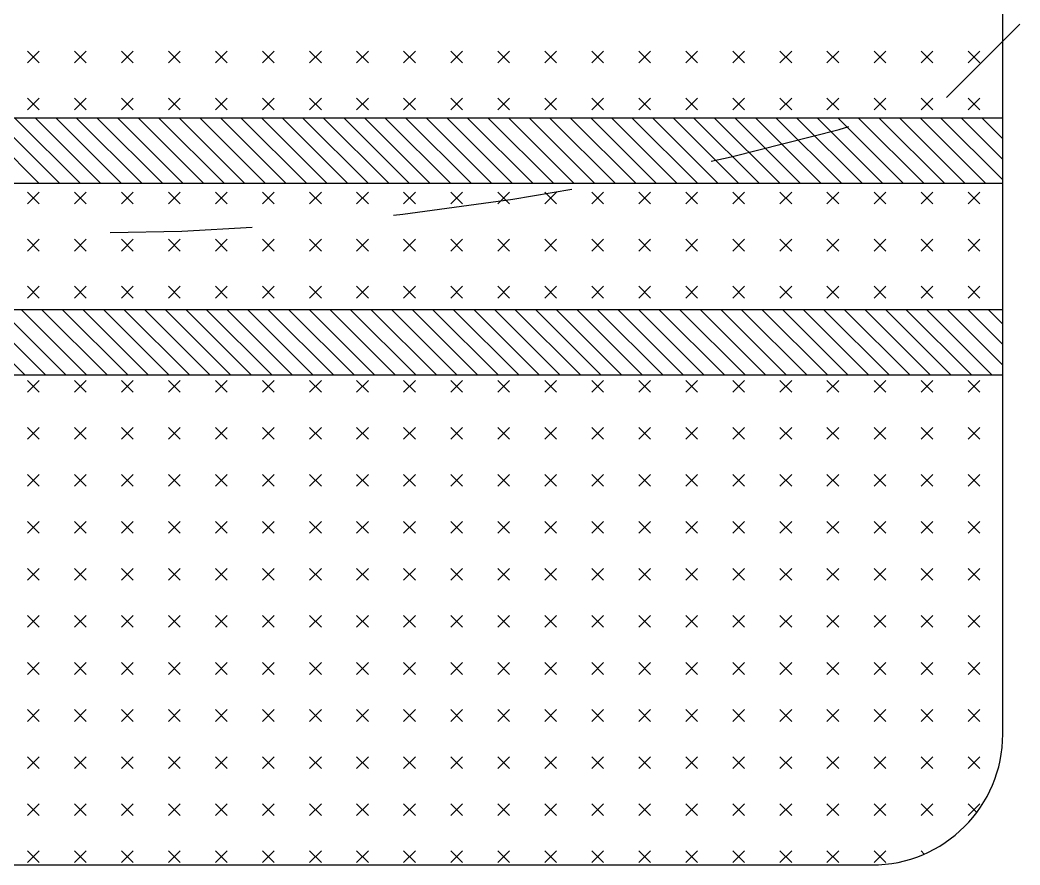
# Model space of a CAD drawing. Extents: x 877.3 to 905.5, y -378.9 to -356.4.
# Drawn here: x 885.276 to 885.98, y -370.629 to -370.034 of the extents above; entities that cross this region are included whole.
import ezdxf

# ---------------------------------------------------------------- set-up
doc = ezdxf.new("R2010")
doc.units = 0
doc.header["$LTSCALE"] = 0.01
doc.linetypes.add('DASHDOT', pattern=[25.4, 12.7, -6.35, 0, -6.35])
doc.layers.get('0').update_dxf_attribs({"linetype": 'CONTINUOUS'})

msp = doc.modelspace()

# ---------------------------------------------------------------- linework, layer by layer
at = {"color": 7}
for p, q in [((885.96764, -370.53664), (885.96771, -368.87681)), ((885.28897, -370.06399), (885.28069, -370.05571)), ((885.28069, -370.06399), (885.28897, -370.05571)), ((885.3221, -370.06399), (885.31382, -370.05571)), ((885.31382, -370.06399), (885.3221, -370.05571)), ((885.35522, -370.06399), (885.34694, -370.05571)), ((885.34694, -370.06399), (885.35522, -370.05571)), ((885.38835, -370.06399), (885.38006, -370.05571)), ((885.38006, -370.06399), (885.38835, -370.05571)), ((885.42147, -370.06399), (885.41319, -370.05571)), ((885.41319, -370.06399), (885.42147, -370.05571)), ((885.45459, -370.06399), (885.44631, -370.05571)), ((885.44631, -370.06399), (885.45459, -370.05571)), ((885.48772, -370.06399), (885.47944, -370.05571)), ((885.47944, -370.06399), (885.48772, -370.05571)), ((885.52084, -370.06399), (885.51256, -370.05571)), ((885.51256, -370.06399), (885.52084, -370.05571)), ((885.55396, -370.06399), (885.54568, -370.05571)), ((885.54568, -370.06399), (885.55396, -370.05571)), ((885.58709, -370.06399), (885.57881, -370.05571)), ((885.57881, -370.06399), (885.58709, -370.05571)), ((885.62021, -370.06399), (885.61193, -370.05571)), ((885.61193, -370.06399), (885.62021, -370.05571)), ((885.65334, -370.06399), (885.64506, -370.05571)), ((885.64506, -370.06399), (885.65334, -370.05571)), ((885.68646, -370.06399), (885.67818, -370.05571)), ((885.67818, -370.06399), (885.68646, -370.05571)), ((885.71958, -370.06399), (885.7113, -370.05571)), ((885.7113, -370.06399), (885.71958, -370.05571)), ((885.75271, -370.06399), (885.74443, -370.05571)), ((885.74443, -370.06399), (885.75271, -370.05571)), ((885.78583, -370.06399), (885.77755, -370.05571)), ((885.77755, -370.06399), (885.78583, -370.05571)), ((885.81896, -370.06399), (885.81067, -370.05571)), ((885.81067, -370.06399), (885.81896, -370.05571)), ((885.85208, -370.06399), (885.8438, -370.05571)), ((885.8438, -370.06399), (885.85208, -370.05571)), ((885.8852, -370.06399), (885.87692, -370.05571)), ((885.87692, -370.06399), (885.8852, -370.05571)), ((885.91833, -370.06399), (885.91005, -370.05571)), ((885.91005, -370.06399), (885.91833, -370.05571)), ((885.95145, -370.06399), (885.94317, -370.05571)), ((885.94317, -370.06399), (885.95145, -370.05571)), ((885.28897, -370.09711), (885.28069, -370.08883)), ((885.28069, -370.09711), (885.28897, -370.08883)), ((885.3221, -370.09711), (885.31382, -370.08883)), ((885.31382, -370.09711), (885.3221, -370.08883)), ((885.35522, -370.09711), (885.34694, -370.08883)), ((885.34694, -370.09711), (885.35522, -370.08883)), ((885.38835, -370.09711), (885.38006, -370.08883)), ((885.38006, -370.09711), (885.38835, -370.08883)), ((885.42147, -370.09711), (885.41319, -370.08883)), ((885.41319, -370.09711), (885.42147, -370.08883)), ((885.45459, -370.09711), (885.44631, -370.08883)), ((885.44631, -370.09711), (885.45459, -370.08883)), ((885.48772, -370.09711), (885.47944, -370.08883)), ((885.47944, -370.09711), (885.48772, -370.08883)), ((885.52084, -370.09711), (885.51256, -370.08883)), ((885.51256, -370.09711), (885.52084, -370.08883)), ((885.55396, -370.09711), (885.54568, -370.08883)), ((885.54568, -370.09711), (885.55396, -370.08883)), ((885.58709, -370.09711), (885.57881, -370.08883)), ((885.57881, -370.09711), (885.58709, -370.08883)), ((885.62021, -370.09711), (885.61193, -370.08883)), ((885.61193, -370.09711), (885.62021, -370.08883)), ((885.65334, -370.09711), (885.64506, -370.08883)), ((885.64506, -370.09711), (885.65334, -370.08883)), ((885.68646, -370.09711), (885.67818, -370.08883)), ((885.67818, -370.09711), (885.68646, -370.08883)), ((885.71958, -370.09711), (885.7113, -370.08883)), ((885.7113, -370.09711), (885.71958, -370.08883)), ((885.75271, -370.09711), (885.74443, -370.08883)), ((885.74443, -370.09711), (885.75271, -370.08883)), ((885.78583, -370.09711), (885.77755, -370.08883)), ((885.77755, -370.09711), (885.78583, -370.08883)), ((885.81896, -370.09711), (885.81067, -370.08883)), ((885.81067, -370.09711), (885.81896, -370.08883)), ((885.85208, -370.09711), (885.8438, -370.08883)), ((885.8438, -370.09711), (885.85208, -370.08883)), ((885.8852, -370.09711), (885.87692, -370.08883)), ((885.87692, -370.09711), (885.8852, -370.08883)), ((885.91833, -370.09711), (885.91005, -370.08883)), ((885.91005, -370.09711), (885.91833, -370.08883)), ((885.95145, -370.09711), (885.94317, -370.08883)), ((885.94317, -370.09711), (885.95145, -370.08883)), ((885.96766, -370.10285), (884.58446, -370.10279)), ((885.28903, -370.14892), (885.24292, -370.10282)), ((885.30352, -370.14893), (885.25741, -370.10282)), ((885.31801, -370.14893), (885.27191, -370.10282)), ((885.33251, -370.14893), (885.2864, -370.10282)), ((885.347, -370.14893), (885.30089, -370.10282)), ((885.36149, -370.14893), (885.31538, -370.10282)), ((885.37598, -370.14893), (885.32987, -370.10282)), ((885.39048, -370.14893), (885.34437, -370.10282)), ((885.40497, -370.14893), (885.35886, -370.10282)), ((885.41946, -370.14893), (885.37335, -370.10282)), ((885.43395, -370.14893), (885.38784, -370.10282)), ((885.44844, -370.14893), (885.40234, -370.10282)), ((885.46294, -370.14893), (885.41683, -370.10282)), ((885.47743, -370.14893), (885.43132, -370.10282)), ((885.49192, -370.14893), (885.44581, -370.10282)), ((885.50641, -370.14893), (885.4603, -370.10282)), ((885.52091, -370.14893), (885.4748, -370.10283)), ((885.5354, -370.14893), (885.48929, -370.10283)), ((885.54989, -370.14894), (885.50378, -370.10283)), ((885.56438, -370.14894), (885.51827, -370.10283)), ((885.57887, -370.14894), (885.53277, -370.10283)), ((885.59337, -370.14894), (885.54726, -370.10283)), ((885.60786, -370.14894), (885.56175, -370.10283)), ((885.62235, -370.14894), (885.57624, -370.10283)), ((885.63684, -370.14894), (885.59074, -370.10283)), ((885.65134, -370.14894), (885.60523, -370.10283)), ((885.66583, -370.14894), (885.61972, -370.10283)), ((885.68032, -370.14894), (885.63421, -370.10283)), ((885.69481, -370.14894), (885.6487, -370.10283)), ((885.70931, -370.14894), (885.6632, -370.10283)), ((885.7238, -370.14894), (885.67769, -370.10283)), ((885.73829, -370.14894), (885.69218, -370.10283)), ((885.75278, -370.14894), (885.70667, -370.10283)), ((885.76727, -370.14894), (885.72117, -370.10284)), ((885.78177, -370.14894), (885.73566, -370.10284)), ((885.79626, -370.14895), (885.75015, -370.10284)), ((885.81075, -370.14895), (885.76464, -370.10284)), ((885.82524, -370.14895), (885.77914, -370.10284)), ((885.83974, -370.14895), (885.79363, -370.10284)), ((885.85423, -370.14895), (885.80812, -370.10284)), ((885.86872, -370.14895), (885.82261, -370.10284)), ((885.88321, -370.14895), (885.8371, -370.10284)), ((885.89771, -370.14895), (885.8516, -370.10284)), ((885.9122, -370.14895), (885.86609, -370.10284)), ((885.92669, -370.14895), (885.88058, -370.10284)), ((885.94118, -370.14895), (885.89507, -370.10284)), ((885.95567, -370.14895), (885.90957, -370.10284)), ((885.96766, -370.14644), (885.92406, -370.10284)), ((885.96766, -370.13195), (885.93855, -370.10284)), ((885.96766, -370.11746), (885.95304, -370.10285)), ((885.96766, -370.10297), (885.96754, -370.10285)), ((885.96766, -370.14895), (884.58446, -370.1489)), ((885.28897, -370.16336), (885.28069, -370.15508)), ((885.28069, -370.16336), (885.28897, -370.15508)), ((885.3221, -370.16336), (885.31382, -370.15508)), ((885.31382, -370.16336), (885.3221, -370.15508)), ((885.35522, -370.16336), (885.34694, -370.15508)), ((885.34694, -370.16336), (885.35522, -370.15508)), ((885.38835, -370.16336), (885.38006, -370.15508)), ((885.38006, -370.16336), (885.38835, -370.15508)), ((885.42147, -370.16336), (885.41319, -370.15508)), ((885.41319, -370.16336), (885.42147, -370.15508)), ((885.45459, -370.16336), (885.44631, -370.15508)), ((885.44631, -370.16336), (885.45459, -370.15508)), ((885.48772, -370.16336), (885.47944, -370.15508)), ((885.47944, -370.16336), (885.48772, -370.15508)), ((885.52084, -370.16336), (885.51256, -370.15508)), ((885.51256, -370.16336), (885.52084, -370.15508)), ((885.55396, -370.16336), (885.54568, -370.15508)), ((885.54568, -370.16336), (885.55396, -370.15508)), ((885.58709, -370.16336), (885.57881, -370.15508)), ((885.57881, -370.16336), (885.58709, -370.15508)), ((885.62021, -370.16336), (885.61193, -370.15508)), ((885.61193, -370.16336), (885.62021, -370.15508)), ((885.65334, -370.16336), (885.64506, -370.15508)), ((885.64506, -370.16336), (885.65334, -370.15508)), ((885.68646, -370.16336), (885.67818, -370.15508)), ((885.67818, -370.16336), (885.68646, -370.15508)), ((885.71958, -370.16336), (885.7113, -370.15508)), ((885.7113, -370.16336), (885.71958, -370.15508)), ((885.75271, -370.16336), (885.74443, -370.15508)), ((885.74443, -370.16336), (885.75271, -370.15508)), ((885.78583, -370.16336), (885.77755, -370.15508)), ((885.77755, -370.16336), (885.78583, -370.15508)), ((885.81896, -370.16336), (885.81067, -370.15508)), ((885.81067, -370.16336), (885.81896, -370.15508)), ((885.85208, -370.16336), (885.8438, -370.15508)), ((885.8438, -370.16336), (885.85208, -370.15508)), ((885.8852, -370.16336), (885.87692, -370.15508)), ((885.87692, -370.16336), (885.8852, -370.15508)), ((885.91833, -370.16336), (885.91005, -370.15508)), ((885.91005, -370.16336), (885.91833, -370.15508)), ((885.95145, -370.16336), (885.94317, -370.15508)), ((885.94317, -370.16336), (885.95145, -370.15508)), ((885.28897, -370.19648), (885.28069, -370.1882)), ((885.28069, -370.19648), (885.28897, -370.1882)), ((885.3221, -370.19648), (885.31382, -370.1882)), ((885.31382, -370.19648), (885.3221, -370.1882)), ((885.35522, -370.19648), (885.34694, -370.1882)), ((885.34694, -370.19648), (885.35522, -370.1882)), ((885.38835, -370.19648), (885.38006, -370.1882)), ((885.38006, -370.19648), (885.38835, -370.1882)), ((885.42147, -370.19648), (885.41319, -370.1882)), ((885.41319, -370.19648), (885.42147, -370.1882)), ((885.45459, -370.19648), (885.44631, -370.1882)), ((885.44631, -370.19648), (885.45459, -370.1882)), ((885.48772, -370.19648), (885.47944, -370.1882)), ((885.47944, -370.19648), (885.48772, -370.1882)), ((885.52084, -370.19648), (885.51256, -370.1882)), ((885.51256, -370.19648), (885.52084, -370.1882)), ((885.55396, -370.19648), (885.54568, -370.1882)), ((885.54568, -370.19648), (885.55396, -370.1882)), ((885.58709, -370.19648), (885.57881, -370.1882)), ((885.57881, -370.19648), (885.58709, -370.1882)), ((885.62021, -370.19648), (885.61193, -370.1882)), ((885.61193, -370.19648), (885.62021, -370.1882)), ((885.65334, -370.19648), (885.64506, -370.1882)), ((885.64506, -370.19648), (885.65334, -370.1882)), ((885.68646, -370.19648), (885.67818, -370.1882)), ((885.67818, -370.19648), (885.68646, -370.1882)), ((885.71958, -370.19648), (885.7113, -370.1882)), ((885.7113, -370.19648), (885.71958, -370.1882)), ((885.75271, -370.19648), (885.74443, -370.1882)), ((885.74443, -370.19648), (885.75271, -370.1882)), ((885.78583, -370.19648), (885.77755, -370.1882)), ((885.77755, -370.19648), (885.78583, -370.1882)), ((885.81896, -370.19648), (885.81067, -370.1882)), ((885.81067, -370.19648), (885.81896, -370.1882)), ((885.85208, -370.19648), (885.8438, -370.1882)), ((885.8438, -370.19648), (885.85208, -370.1882)), ((885.8852, -370.19648), (885.87692, -370.1882)), ((885.87692, -370.19648), (885.8852, -370.1882)), ((885.91833, -370.19648), (885.91005, -370.1882)), ((885.91005, -370.19648), (885.91833, -370.1882)), ((885.95145, -370.19648), (885.94317, -370.1882)), ((885.94317, -370.19648), (885.95145, -370.1882)), ((885.28897, -370.22961), (885.28069, -370.22133)), ((885.28069, -370.22961), (885.28897, -370.22133)), ((885.3221, -370.22961), (885.31382, -370.22133)), ((885.31382, -370.22961), (885.3221, -370.22133)), ((885.35522, -370.22961), (885.34694, -370.22133)), ((885.34694, -370.22961), (885.35522, -370.22133)), ((885.38835, -370.22961), (885.38006, -370.22133)), ((885.38006, -370.22961), (885.38835, -370.22133)), ((885.42147, -370.22961), (885.41319, -370.22133)), ((885.41319, -370.22961), (885.42147, -370.22133)), ((885.45459, -370.22961), (885.44631, -370.22133)), ((885.44631, -370.22961), (885.45459, -370.22133)), ((885.48772, -370.22961), (885.47944, -370.22133)), ((885.47944, -370.22961), (885.48772, -370.22133)), ((885.52084, -370.22961), (885.51256, -370.22133)), ((885.51256, -370.22961), (885.52084, -370.22133)), ((885.55396, -370.22961), (885.54568, -370.22133)), ((885.54568, -370.22961), (885.55396, -370.22133)), ((885.58709, -370.22961), (885.57881, -370.22133)), ((885.57881, -370.22961), (885.58709, -370.22133)), ((885.62021, -370.22961), (885.61193, -370.22133)), ((885.61193, -370.22961), (885.62021, -370.22133)), ((885.65334, -370.22961), (885.64506, -370.22133)), ((885.64506, -370.22961), (885.65334, -370.22133)), ((885.68646, -370.22961), (885.67818, -370.22133)), ((885.67818, -370.22961), (885.68646, -370.22133)), ((885.71958, -370.22961), (885.7113, -370.22133)), ((885.7113, -370.22961), (885.71958, -370.22133)), ((885.75271, -370.22961), (885.74443, -370.22133)), ((885.74443, -370.22961), (885.75271, -370.22133)), ((885.78583, -370.22961), (885.77755, -370.22133)), ((885.77755, -370.22961), (885.78583, -370.22133)), ((885.81896, -370.22961), (885.81067, -370.22133)), ((885.81067, -370.22961), (885.81896, -370.22133)), ((885.85208, -370.22961), (885.8438, -370.22133)), ((885.8438, -370.22961), (885.85208, -370.22133)), ((885.8852, -370.22961), (885.87692, -370.22133)), ((885.87692, -370.22961), (885.8852, -370.22133)), ((885.91833, -370.22961), (885.91005, -370.22133)), ((885.91005, -370.22961), (885.91833, -370.22133)), ((885.95145, -370.22961), (885.94317, -370.22133)), ((885.94317, -370.22961), (885.95145, -370.22133)), ((885.96766, -370.23784), (884.58446, -370.23778)), ((885.2791, -370.28392), (885.233, -370.23781)), ((885.2936, -370.28392), (885.24749, -370.23781)), ((885.30809, -370.28392), (885.26198, -370.23781)), ((885.32258, -370.28392), (885.27647, -370.23781)), ((885.33707, -370.28392), (885.29096, -370.23781)), ((885.35157, -370.28392), (885.30546, -370.23781)), ((885.36606, -370.28392), (885.31995, -370.23781)), ((885.38055, -370.28392), (885.33444, -370.23781)), ((885.39504, -370.28392), (885.34893, -370.23781)), ((885.40953, -370.28392), (885.36343, -370.23781)), ((885.42403, -370.28392), (885.37792, -370.23781)), ((885.43852, -370.28392), (885.39241, -370.23781)), ((885.45301, -370.28392), (885.4069, -370.23782)), ((885.4675, -370.28392), (885.4214, -370.23782)), ((885.482, -370.28393), (885.43589, -370.23782)), ((885.49649, -370.28393), (885.45038, -370.23782)), ((885.51098, -370.28393), (885.46487, -370.23782)), ((885.52547, -370.28393), (885.47936, -370.23782)), ((885.53997, -370.28393), (885.49386, -370.23782)), ((885.55446, -370.28393), (885.50835, -370.23782)), ((885.56895, -370.28393), (885.52284, -370.23782)), ((885.58344, -370.28393), (885.53733, -370.23782)), ((885.59793, -370.28393), (885.55183, -370.23782)), ((885.61243, -370.28393), (885.56632, -370.23782)), ((885.62692, -370.28393), (885.58081, -370.23782)), ((885.64141, -370.28393), (885.5953, -370.23782)), ((885.6559, -370.28393), (885.6098, -370.23782)), ((885.6704, -370.28393), (885.62429, -370.23782)), ((885.68489, -370.28393), (885.63878, -370.23782)), ((885.69938, -370.28393), (885.65327, -370.23783)), ((885.71387, -370.28393), (885.66776, -370.23783)), ((885.72837, -370.28394), (885.68226, -370.23783)), ((885.74286, -370.28394), (885.69675, -370.23783)), ((885.75735, -370.28394), (885.71124, -370.23783)), ((885.77184, -370.28394), (885.72573, -370.23783)), ((885.78633, -370.28394), (885.74023, -370.23783)), ((885.80083, -370.28394), (885.75472, -370.23783)), ((885.81532, -370.28394), (885.76921, -370.23783)), ((885.82981, -370.28394), (885.7837, -370.23783)), ((885.8443, -370.28394), (885.7982, -370.23783)), ((885.8588, -370.28394), (885.81269, -370.23783)), ((885.87329, -370.28394), (885.82718, -370.23783)), ((885.88778, -370.28394), (885.84167, -370.23783)), ((885.90227, -370.28394), (885.85616, -370.23783)), ((885.91677, -370.28394), (885.87066, -370.23783)), ((885.93126, -370.28394), (885.88515, -370.23783)), ((885.94575, -370.28394), (885.89964, -370.23784)), ((885.96024, -370.28394), (885.91413, -370.23784)), ((885.96765, -370.27686), (885.92863, -370.23784)), ((885.96765, -370.26237), (885.94312, -370.23784)), ((885.96765, -370.24788), (885.95761, -370.23784)), ((885.96765, -370.28394), (884.58446, -370.28389)), ((885.28897, -370.29586), (885.28069, -370.28758)), ((885.28069, -370.29586), (885.28897, -370.28758)), ((885.3221, -370.29586), (885.31382, -370.28758)), ((885.31382, -370.29586), (885.3221, -370.28758)), ((885.35522, -370.29586), (885.34694, -370.28758)), ((885.34694, -370.29586), (885.35522, -370.28758)), ((885.38835, -370.29586), (885.38006, -370.28758)), ((885.38006, -370.29586), (885.38835, -370.28758)), ((885.42147, -370.29586), (885.41319, -370.28758)), ((885.41319, -370.29586), (885.42147, -370.28758)), ((885.45459, -370.29586), (885.44631, -370.28758)), ((885.44631, -370.29586), (885.45459, -370.28758)), ((885.48772, -370.29586), (885.47944, -370.28758)), ((885.47944, -370.29586), (885.48772, -370.28758)), ((885.52084, -370.29586), (885.51256, -370.28758)), ((885.51256, -370.29586), (885.52084, -370.28758)), ((885.55396, -370.29586), (885.54568, -370.28758)), ((885.54568, -370.29586), (885.55396, -370.28758)), ((885.58709, -370.29586), (885.57881, -370.28758)), ((885.57881, -370.29586), (885.58709, -370.28758)), ((885.62021, -370.29586), (885.61193, -370.28758)), ((885.61193, -370.29586), (885.62021, -370.28758)), ((885.65334, -370.29586), (885.64506, -370.28758)), ((885.64506, -370.29586), (885.65334, -370.28758)), ((885.68646, -370.29586), (885.67818, -370.28758)), ((885.67818, -370.29586), (885.68646, -370.28758)), ((885.71958, -370.29586), (885.7113, -370.28758)), ((885.7113, -370.29586), (885.71958, -370.28758)), ((885.75271, -370.29586), (885.74443, -370.28758)), ((885.74443, -370.29586), (885.75271, -370.28758)), ((885.78583, -370.29586), (885.77755, -370.28758)), ((885.77755, -370.29586), (885.78583, -370.28758)), ((885.81896, -370.29586), (885.81067, -370.28758)), ((885.81067, -370.29586), (885.81896, -370.28758)), ((885.85208, -370.29586), (885.8438, -370.28758)), ((885.8438, -370.29586), (885.85208, -370.28758)), ((885.8852, -370.29586), (885.87692, -370.28758)), ((885.87692, -370.29586), (885.8852, -370.28758)), ((885.91833, -370.29586), (885.91005, -370.28758)), ((885.91005, -370.29586), (885.91833, -370.28758)), ((885.95145, -370.29586), (885.94317, -370.28758)), ((885.94317, -370.29586), (885.95145, -370.28758)), ((885.28897, -370.32898), (885.28069, -370.3207)), ((885.28069, -370.32898), (885.28897, -370.3207)), ((885.3221, -370.32898), (885.31382, -370.3207)), ((885.31382, -370.32898), (885.3221, -370.3207)), ((885.35522, -370.32898), (885.34694, -370.3207)), ((885.34694, -370.32898), (885.35522, -370.3207)), ((885.38835, -370.32898), (885.38006, -370.3207)), ((885.38006, -370.32898), (885.38835, -370.3207)), ((885.42147, -370.32898), (885.41319, -370.3207)), ((885.41319, -370.32898), (885.42147, -370.3207)), ((885.45459, -370.32898), (885.44631, -370.3207)), ((885.44631, -370.32898), (885.45459, -370.3207)), ((885.48772, -370.32898), (885.47944, -370.3207)), ((885.47944, -370.32898), (885.48772, -370.3207)), ((885.52084, -370.32898), (885.51256, -370.3207)), ((885.51256, -370.32898), (885.52084, -370.3207)), ((885.55396, -370.32898), (885.54568, -370.3207)), ((885.54568, -370.32898), (885.55396, -370.3207)), ((885.58709, -370.32898), (885.57881, -370.3207)), ((885.57881, -370.32898), (885.58709, -370.3207)), ((885.62021, -370.32898), (885.61193, -370.3207)), ((885.61193, -370.32898), (885.62021, -370.3207)), ((885.65334, -370.32898), (885.64506, -370.3207)), ((885.64506, -370.32898), (885.65334, -370.3207)), ((885.68646, -370.32898), (885.67818, -370.3207)), ((885.67818, -370.32898), (885.68646, -370.3207)), ((885.71958, -370.32898), (885.7113, -370.3207)), ((885.7113, -370.32898), (885.71958, -370.3207)), ((885.75271, -370.32898), (885.74443, -370.3207)), ((885.74443, -370.32898), (885.75271, -370.3207)), ((885.78583, -370.32898), (885.77755, -370.3207)), ((885.77755, -370.32898), (885.78583, -370.3207)), ((885.81896, -370.32898), (885.81067, -370.3207)), ((885.81067, -370.32898), (885.81896, -370.3207)), ((885.85208, -370.32898), (885.8438, -370.3207)), ((885.8438, -370.32898), (885.85208, -370.3207)), ((885.8852, -370.32898), (885.87692, -370.3207)), ((885.87692, -370.32898), (885.8852, -370.3207)), ((885.91833, -370.32898), (885.91005, -370.3207)), ((885.91005, -370.32898), (885.91833, -370.3207)), ((885.95145, -370.32898), (885.94317, -370.3207)), ((885.94317, -370.32898), (885.95145, -370.3207)), ((885.28897, -370.3621), (885.28069, -370.35382)), ((885.28069, -370.3621), (885.28897, -370.35382)), ((885.3221, -370.3621), (885.31382, -370.35382)), ((885.31382, -370.3621), (885.3221, -370.35382)), ((885.35522, -370.3621), (885.34694, -370.35382)), ((885.34694, -370.3621), (885.35522, -370.35382)), ((885.38835, -370.3621), (885.38006, -370.35382)), ((885.38006, -370.3621), (885.38835, -370.35382)), ((885.42147, -370.3621), (885.41319, -370.35382)), ((885.41319, -370.3621), (885.42147, -370.35382)), ((885.45459, -370.3621), (885.44631, -370.35382)), ((885.44631, -370.3621), (885.45459, -370.35382)), ((885.48772, -370.3621), (885.47944, -370.35382)), ((885.47944, -370.3621), (885.48772, -370.35382)), ((885.52084, -370.3621), (885.51256, -370.35382)), ((885.51256, -370.3621), (885.52084, -370.35382)), ((885.55396, -370.3621), (885.54568, -370.35382)), ((885.54568, -370.3621), (885.55396, -370.35382)), ((885.58709, -370.3621), (885.57881, -370.35382)), ((885.57881, -370.3621), (885.58709, -370.35382)), ((885.62021, -370.3621), (885.61193, -370.35382)), ((885.61193, -370.3621), (885.62021, -370.35382)), ((885.65334, -370.3621), (885.64506, -370.35382)), ((885.64506, -370.3621), (885.65334, -370.35382)), ((885.68646, -370.3621), (885.67818, -370.35382)), ((885.67818, -370.3621), (885.68646, -370.35382)), ((885.71958, -370.3621), (885.7113, -370.35382)), ((885.7113, -370.3621), (885.71958, -370.35382)), ((885.75271, -370.3621), (885.74443, -370.35382)), ((885.74443, -370.3621), (885.75271, -370.35382)), ((885.78583, -370.3621), (885.77755, -370.35382)), ((885.77755, -370.3621), (885.78583, -370.35382)), ((885.81896, -370.3621), (885.81067, -370.35382)), ((885.81067, -370.3621), (885.81896, -370.35382)), ((885.85208, -370.3621), (885.8438, -370.35382)), ((885.8438, -370.3621), (885.85208, -370.35382)), ((885.8852, -370.3621), (885.87692, -370.35382)), ((885.87692, -370.3621), (885.8852, -370.35382)), ((885.91833, -370.3621), (885.91005, -370.35382)), ((885.91005, -370.3621), (885.91833, -370.35382)), ((885.95145, -370.3621), (885.94317, -370.35382)), ((885.94317, -370.3621), (885.95145, -370.35382)), ((885.28897, -370.39523), (885.28069, -370.38695)), ((885.28069, -370.39523), (885.28897, -370.38695)), ((885.3221, -370.39523), (885.31382, -370.38695)), ((885.31382, -370.39523), (885.3221, -370.38695)), ((885.35522, -370.39523), (885.34694, -370.38695)), ((885.34694, -370.39523), (885.35522, -370.38695)), ((885.38835, -370.39523), (885.38006, -370.38695)), ((885.38006, -370.39523), (885.38835, -370.38695)), ((885.42147, -370.39523), (885.41319, -370.38695)), ((885.41319, -370.39523), (885.42147, -370.38695)), ((885.45459, -370.39523), (885.44631, -370.38695)), ((885.44631, -370.39523), (885.45459, -370.38695)), ((885.48772, -370.39523), (885.47944, -370.38695)), ((885.47944, -370.39523), (885.48772, -370.38695)), ((885.52084, -370.39523), (885.51256, -370.38695)), ((885.51256, -370.39523), (885.52084, -370.38695)), ((885.55396, -370.39523), (885.54568, -370.38695)), ((885.54568, -370.39523), (885.55396, -370.38695)), ((885.58709, -370.39523), (885.57881, -370.38695)), ((885.57881, -370.39523), (885.58709, -370.38695)), ((885.62021, -370.39523), (885.61193, -370.38695)), ((885.61193, -370.39523), (885.62021, -370.38695)), ((885.65334, -370.39523), (885.64506, -370.38695)), ((885.64506, -370.39523), (885.65334, -370.38695)), ((885.68646, -370.39523), (885.67818, -370.38695)), ((885.67818, -370.39523), (885.68646, -370.38695)), ((885.71958, -370.39523), (885.7113, -370.38695)), ((885.7113, -370.39523), (885.71958, -370.38695)), ((885.75271, -370.39523), (885.74443, -370.38695)), ((885.74443, -370.39523), (885.75271, -370.38695)), ((885.78583, -370.39523), (885.77755, -370.38695)), ((885.77755, -370.39523), (885.78583, -370.38695)), ((885.81896, -370.39523), (885.81067, -370.38695)), ((885.81067, -370.39523), (885.81896, -370.38695)), ((885.85208, -370.39523), (885.8438, -370.38695)), ((885.8438, -370.39523), (885.85208, -370.38695)), ((885.8852, -370.39523), (885.87692, -370.38695)), ((885.87692, -370.39523), (885.8852, -370.38695)), ((885.91833, -370.39523), (885.91005, -370.38695)), ((885.91005, -370.39523), (885.91833, -370.38695)), ((885.95145, -370.39523), (885.94317, -370.38695)), ((885.94317, -370.39523), (885.95145, -370.38695)), ((885.28897, -370.42835), (885.28069, -370.42007)), ((885.28069, -370.42835), (885.28897, -370.42007)), ((885.3221, -370.42835), (885.31382, -370.42007)), ((885.31382, -370.42835), (885.3221, -370.42007)), ((885.35522, -370.42835), (885.34694, -370.42007)), ((885.34694, -370.42835), (885.35522, -370.42007)), ((885.38835, -370.42835), (885.38006, -370.42007)), ((885.38006, -370.42835), (885.38835, -370.42007)), ((885.42147, -370.42835), (885.41319, -370.42007)), ((885.41319, -370.42835), (885.42147, -370.42007)), ((885.45459, -370.42835), (885.44631, -370.42007)), ((885.44631, -370.42835), (885.45459, -370.42007)), ((885.48772, -370.42835), (885.47944, -370.42007)), ((885.47944, -370.42835), (885.48772, -370.42007)), ((885.52084, -370.42835), (885.51256, -370.42007)), ((885.51256, -370.42835), (885.52084, -370.42007)), ((885.55396, -370.42835), (885.54568, -370.42007)), ((885.54568, -370.42835), (885.55396, -370.42007)), ((885.58709, -370.42835), (885.57881, -370.42007)), ((885.57881, -370.42835), (885.58709, -370.42007)), ((885.62021, -370.42835), (885.61193, -370.42007)), ((885.61193, -370.42835), (885.62021, -370.42007)), ((885.65334, -370.42835), (885.64506, -370.42007)), ((885.64506, -370.42835), (885.65334, -370.42007)), ((885.68646, -370.42835), (885.67818, -370.42007)), ((885.67818, -370.42835), (885.68646, -370.42007)), ((885.71958, -370.42835), (885.7113, -370.42007)), ((885.7113, -370.42835), (885.71958, -370.42007)), ((885.75271, -370.42835), (885.74443, -370.42007)), ((885.74443, -370.42835), (885.75271, -370.42007)), ((885.78583, -370.42835), (885.77755, -370.42007)), ((885.77755, -370.42835), (885.78583, -370.42007)), ((885.81896, -370.42835), (885.81067, -370.42007)), ((885.81067, -370.42835), (885.81896, -370.42007)), ((885.85208, -370.42835), (885.8438, -370.42007)), ((885.8438, -370.42835), (885.85208, -370.42007)), ((885.8852, -370.42835), (885.87692, -370.42007)), ((885.87692, -370.42835), (885.8852, -370.42007)), ((885.91833, -370.42835), (885.91005, -370.42007)), ((885.91005, -370.42835), (885.91833, -370.42007)), ((885.95145, -370.42835), (885.94317, -370.42007)), ((885.94317, -370.42835), (885.95145, -370.42007)), ((885.28897, -370.46148), (885.28069, -370.4532)), ((885.28069, -370.46148), (885.28897, -370.4532)), ((885.3221, -370.46148), (885.31382, -370.4532)), ((885.31382, -370.46148), (885.3221, -370.4532)), ((885.35522, -370.46148), (885.34694, -370.4532)), ((885.34694, -370.46148), (885.35522, -370.4532)), ((885.38835, -370.46148), (885.38006, -370.4532)), ((885.38006, -370.46148), (885.38835, -370.4532)), ((885.42147, -370.46148), (885.41319, -370.4532)), ((885.41319, -370.46148), (885.42147, -370.4532)), ((885.45459, -370.46148), (885.44631, -370.4532)), ((885.44631, -370.46148), (885.45459, -370.4532)), ((885.48772, -370.46148), (885.47944, -370.4532)), ((885.47944, -370.46148), (885.48772, -370.4532)), ((885.52084, -370.46148), (885.51256, -370.4532)), ((885.51256, -370.46148), (885.52084, -370.4532)), ((885.55396, -370.46148), (885.54568, -370.4532)), ((885.54568, -370.46148), (885.55396, -370.4532)), ((885.58709, -370.46148), (885.57881, -370.4532)), ((885.57881, -370.46148), (885.58709, -370.4532)), ((885.62021, -370.46148), (885.61193, -370.4532)), ((885.61193, -370.46148), (885.62021, -370.4532)), ((885.65334, -370.46148), (885.64506, -370.4532)), ((885.64506, -370.46148), (885.65334, -370.4532)), ((885.68646, -370.46148), (885.67818, -370.4532)), ((885.67818, -370.46148), (885.68646, -370.4532)), ((885.71958, -370.46148), (885.7113, -370.4532)), ((885.7113, -370.46148), (885.71958, -370.4532)), ((885.75271, -370.46148), (885.74443, -370.4532)), ((885.74443, -370.46148), (885.75271, -370.4532)), ((885.78583, -370.46148), (885.77755, -370.4532)), ((885.77755, -370.46148), (885.78583, -370.4532)), ((885.81896, -370.46148), (885.81067, -370.4532)), ((885.81067, -370.46148), (885.81896, -370.4532)), ((885.85208, -370.46148), (885.8438, -370.4532)), ((885.8438, -370.46148), (885.85208, -370.4532)), ((885.8852, -370.46148), (885.87692, -370.4532)), ((885.87692, -370.46148), (885.8852, -370.4532)), ((885.91833, -370.46148), (885.91005, -370.4532)), ((885.91005, -370.46148), (885.91833, -370.4532)), ((885.95145, -370.46148), (885.94317, -370.4532)), ((885.94317, -370.46148), (885.95145, -370.4532)), ((885.28897, -370.4946), (885.28069, -370.48632)), ((885.28069, -370.4946), (885.28897, -370.48632)), ((885.3221, -370.4946), (885.31382, -370.48632)), ((885.31382, -370.4946), (885.3221, -370.48632)), ((885.35522, -370.4946), (885.34694, -370.48632)), ((885.34694, -370.4946), (885.35522, -370.48632)), ((885.38835, -370.4946), (885.38006, -370.48632)), ((885.38006, -370.4946), (885.38835, -370.48632)), ((885.42147, -370.4946), (885.41319, -370.48632)), ((885.41319, -370.4946), (885.42147, -370.48632)), ((885.45459, -370.4946), (885.44631, -370.48632)), ((885.44631, -370.4946), (885.45459, -370.48632)), ((885.48772, -370.4946), (885.47944, -370.48632)), ((885.47944, -370.4946), (885.48772, -370.48632)), ((885.52084, -370.4946), (885.51256, -370.48632)), ((885.51256, -370.4946), (885.52084, -370.48632)), ((885.55396, -370.4946), (885.54568, -370.48632)), ((885.54568, -370.4946), (885.55396, -370.48632)), ((885.58709, -370.4946), (885.57881, -370.48632)), ((885.57881, -370.4946), (885.58709, -370.48632)), ((885.62021, -370.4946), (885.61193, -370.48632)), ((885.61193, -370.4946), (885.62021, -370.48632)), ((885.65334, -370.4946), (885.64506, -370.48632)), ((885.64506, -370.4946), (885.65334, -370.48632)), ((885.68646, -370.4946), (885.67818, -370.48632)), ((885.67818, -370.4946), (885.68646, -370.48632)), ((885.71958, -370.4946), (885.7113, -370.48632)), ((885.7113, -370.4946), (885.71958, -370.48632)), ((885.75271, -370.4946), (885.74443, -370.48632)), ((885.74443, -370.4946), (885.75271, -370.48632)), ((885.78583, -370.4946), (885.77755, -370.48632)), ((885.77755, -370.4946), (885.78583, -370.48632)), ((885.81896, -370.4946), (885.81067, -370.48632)), ((885.81067, -370.4946), (885.81896, -370.48632)), ((885.85208, -370.4946), (885.8438, -370.48632)), ((885.8438, -370.4946), (885.85208, -370.48632)), ((885.8852, -370.4946), (885.87692, -370.48632)), ((885.87692, -370.4946), (885.8852, -370.48632)), ((885.91833, -370.4946), (885.91005, -370.48632)), ((885.91005, -370.4946), (885.91833, -370.48632)), ((885.95145, -370.4946), (885.94317, -370.48632)), ((885.94317, -370.4946), (885.95145, -370.48632)), ((885.28897, -370.52772), (885.28069, -370.51944)), ((885.28069, -370.52772), (885.28897, -370.51944)), ((885.3221, -370.52772), (885.31382, -370.51944)), ((885.31382, -370.52772), (885.3221, -370.51944)), ((885.35522, -370.52772), (885.34694, -370.51944)), ((885.34694, -370.52772), (885.35522, -370.51944)), ((885.38835, -370.52772), (885.38006, -370.51944)), ((885.38006, -370.52772), (885.38835, -370.51944)), ((885.42147, -370.52772), (885.41319, -370.51944)), ((885.41319, -370.52772), (885.42147, -370.51944)), ((885.45459, -370.52772), (885.44631, -370.51944)), ((885.44631, -370.52772), (885.45459, -370.51944)), ((885.48772, -370.52772), (885.47944, -370.51944)), ((885.47944, -370.52772), (885.48772, -370.51944)), ((885.52084, -370.52772), (885.51256, -370.51944)), ((885.51256, -370.52772), (885.52084, -370.51944)), ((885.55396, -370.52772), (885.54568, -370.51944)), ((885.54568, -370.52772), (885.55396, -370.51944)), ((885.58709, -370.52772), (885.57881, -370.51944)), ((885.57881, -370.52772), (885.58709, -370.51944)), ((885.62021, -370.52772), (885.61193, -370.51944)), ((885.61193, -370.52772), (885.62021, -370.51944)), ((885.65334, -370.52772), (885.64506, -370.51944)), ((885.64506, -370.52772), (885.65334, -370.51944)), ((885.68646, -370.52772), (885.67818, -370.51944)), ((885.67818, -370.52772), (885.68646, -370.51944)), ((885.71958, -370.52772), (885.7113, -370.51944)), ((885.7113, -370.52772), (885.71958, -370.51944)), ((885.75271, -370.52772), (885.74443, -370.51944)), ((885.74443, -370.52772), (885.75271, -370.51944)), ((885.78583, -370.52772), (885.77755, -370.51944)), ((885.77755, -370.52772), (885.78583, -370.51944)), ((885.81896, -370.52772), (885.81067, -370.51944)), ((885.81067, -370.52772), (885.81896, -370.51944)), ((885.85208, -370.52772), (885.8438, -370.51944)), ((885.8438, -370.52772), (885.85208, -370.51944)), ((885.8852, -370.52772), (885.87692, -370.51944)), ((885.87692, -370.52772), (885.8852, -370.51944)), ((885.91833, -370.52772), (885.91005, -370.51944)), ((885.91005, -370.52772), (885.91833, -370.51944)), ((885.95145, -370.52772), (885.94317, -370.51944)), ((885.94317, -370.52772), (885.95145, -370.51944)), ((885.28897, -370.56085), (885.28069, -370.55257)), ((885.28069, -370.56085), (885.28897, -370.55257)), ((885.3221, -370.56085), (885.31382, -370.55257)), ((885.31382, -370.56085), (885.3221, -370.55257)), ((885.35522, -370.56085), (885.34694, -370.55257)), ((885.34694, -370.56085), (885.35522, -370.55257)), ((885.38835, -370.56085), (885.38006, -370.55257)), ((885.38006, -370.56085), (885.38835, -370.55257)), ((885.42147, -370.56085), (885.41319, -370.55257)), ((885.41319, -370.56085), (885.42147, -370.55257)), ((885.45459, -370.56085), (885.44631, -370.55257)), ((885.44631, -370.56085), (885.45459, -370.55257)), ((885.48772, -370.56085), (885.47944, -370.55257)), ((885.47944, -370.56085), (885.48772, -370.55257)), ((885.52084, -370.56085), (885.51256, -370.55257)), ((885.51256, -370.56085), (885.52084, -370.55257)), ((885.55396, -370.56085), (885.54568, -370.55257)), ((885.54568, -370.56085), (885.55396, -370.55257)), ((885.58709, -370.56085), (885.57881, -370.55257)), ((885.57881, -370.56085), (885.58709, -370.55257)), ((885.62021, -370.56085), (885.61193, -370.55257)), ((885.61193, -370.56085), (885.62021, -370.55257)), ((885.65334, -370.56085), (885.64506, -370.55257)), ((885.64506, -370.56085), (885.65334, -370.55257)), ((885.68646, -370.56085), (885.67818, -370.55257)), ((885.67818, -370.56085), (885.68646, -370.55257)), ((885.71958, -370.56085), (885.7113, -370.55257)), ((885.7113, -370.56085), (885.71958, -370.55257)), ((885.75271, -370.56085), (885.74443, -370.55257)), ((885.74443, -370.56085), (885.75271, -370.55257)), ((885.78583, -370.56085), (885.77755, -370.55257)), ((885.77755, -370.56085), (885.78583, -370.55257)), ((885.81896, -370.56085), (885.81067, -370.55257)), ((885.81067, -370.56085), (885.81896, -370.55257)), ((885.85208, -370.56085), (885.8438, -370.55257)), ((885.8438, -370.56085), (885.85208, -370.55257)), ((885.8852, -370.56085), (885.87692, -370.55257)), ((885.87692, -370.56085), (885.8852, -370.55257)), ((885.91833, -370.56085), (885.91005, -370.55257)), ((885.91005, -370.56085), (885.91833, -370.55257)), ((885.95145, -370.56085), (885.94317, -370.55257)), ((885.94317, -370.56085), (885.95145, -370.55257)), ((885.28897, -370.59397), (885.28069, -370.58569)), ((885.28069, -370.59397), (885.28897, -370.58569)), ((885.3221, -370.59397), (885.31382, -370.58569)), ((885.31382, -370.59397), (885.3221, -370.58569)), ((885.35522, -370.59397), (885.34694, -370.58569)), ((885.34694, -370.59397), (885.35522, -370.58569)), ((885.38835, -370.59397), (885.38006, -370.58569)), ((885.38006, -370.59397), (885.38835, -370.58569)), ((885.42147, -370.59397), (885.41319, -370.58569)), ((885.41319, -370.59397), (885.42147, -370.58569)), ((885.45459, -370.59397), (885.44631, -370.58569)), ((885.44631, -370.59397), (885.45459, -370.58569)), ((885.48772, -370.59397), (885.47944, -370.58569)), ((885.47944, -370.59397), (885.48772, -370.58569)), ((885.52084, -370.59397), (885.51256, -370.58569)), ((885.51256, -370.59397), (885.52084, -370.58569)), ((885.55396, -370.59397), (885.54568, -370.58569)), ((885.54568, -370.59397), (885.55396, -370.58569)), ((885.58709, -370.59397), (885.57881, -370.58569)), ((885.57881, -370.59397), (885.58709, -370.58569)), ((885.62021, -370.59397), (885.61193, -370.58569)), ((885.61193, -370.59397), (885.62021, -370.58569)), ((885.65334, -370.59397), (885.64506, -370.58569)), ((885.64506, -370.59397), (885.65334, -370.58569)), ((885.68646, -370.59397), (885.67818, -370.58569)), ((885.67818, -370.59397), (885.68646, -370.58569)), ((885.71958, -370.59397), (885.7113, -370.58569)), ((885.7113, -370.59397), (885.71958, -370.58569)), ((885.75271, -370.59397), (885.74443, -370.58569)), ((885.74443, -370.59397), (885.75271, -370.58569)), ((885.78583, -370.59397), (885.77755, -370.58569)), ((885.77755, -370.59397), (885.78583, -370.58569)), ((885.81896, -370.59397), (885.81067, -370.58569)), ((885.81067, -370.59397), (885.81896, -370.58569)), ((885.85208, -370.59397), (885.8438, -370.58569)), ((885.8438, -370.59397), (885.85208, -370.58569)), ((885.8852, -370.59397), (885.87692, -370.58569)), ((885.87692, -370.59397), (885.8852, -370.58569)), ((885.91833, -370.59397), (885.91005, -370.58569)), ((885.91005, -370.59397), (885.91833, -370.58569)), ((885.94931, -370.59183), (885.94317, -370.58569)), ((885.94317, -370.59397), (885.95145, -370.58569)), ((885.28897, -370.6271), (885.28069, -370.61881)), ((885.28069, -370.6271), (885.28897, -370.61881)), ((885.3221, -370.6271), (885.31382, -370.61881)), ((885.31382, -370.6271), (885.3221, -370.61881)), ((885.35522, -370.6271), (885.34694, -370.61881)), ((885.34694, -370.6271), (885.35522, -370.61881)), ((885.38835, -370.6271), (885.38006, -370.61881)), ((885.38006, -370.6271), (885.38835, -370.61881)), ((885.42147, -370.6271), (885.41319, -370.61881)), ((885.41319, -370.6271), (885.42147, -370.61881)), ((885.45459, -370.6271), (885.44631, -370.61881)), ((885.44631, -370.6271), (885.45459, -370.61881)), ((885.48772, -370.6271), (885.47944, -370.61881)), ((885.47944, -370.6271), (885.48772, -370.61881)), ((885.52084, -370.6271), (885.51256, -370.61881)), ((885.51256, -370.6271), (885.52084, -370.61881)), ((885.55396, -370.6271), (885.54568, -370.61881)), ((885.54568, -370.6271), (885.55396, -370.61881)), ((885.58709, -370.6271), (885.57881, -370.61881)), ((885.57881, -370.6271), (885.58709, -370.61881)), ((885.62021, -370.6271), (885.61193, -370.61881)), ((885.61193, -370.6271), (885.62021, -370.61881)), ((885.65334, -370.6271), (885.64506, -370.61881)), ((885.64506, -370.6271), (885.65334, -370.61881)), ((885.68646, -370.6271), (885.67818, -370.61881)), ((885.67818, -370.6271), (885.68646, -370.61881)), ((885.71958, -370.6271), (885.7113, -370.61881)), ((885.7113, -370.6271), (885.71958, -370.61881)), ((885.75271, -370.6271), (885.74443, -370.61881)), ((885.74443, -370.6271), (885.75271, -370.61881)), ((885.78583, -370.6271), (885.77755, -370.61881)), ((885.77755, -370.6271), (885.78583, -370.61881)), ((885.81896, -370.6271), (885.81067, -370.61881)), ((885.81067, -370.6271), (885.81896, -370.61881)), ((885.85208, -370.6271), (885.8438, -370.61881)), ((885.8438, -370.6271), (885.85208, -370.61881)), ((885.8852, -370.6271), (885.87692, -370.61881)), ((885.87692, -370.6271), (885.8852, -370.61881)), ((885.91236, -370.62113), (885.91005, -370.61881)), ((884.67666, -370.6288), (885.87543, -370.62885))]:
    msp.add_line(p, q, dxfattribs=at)
at = {"color": 7, "lineweight": 30}
msp.add_line((885.97973, -370.03672), (885.92802, -370.08843), dxfattribs=at)
at = {"color": 7, "linetype": 'DASHDOT'}
msp.add_arc((885.31142, -368.14627), 2.03769, 252.38635, 287.61365, dxfattribs=at)
at = {"color": 7}
msp.add_arc((885.87543, -370.53664), 0.09221, 269.99767, 359.99767, dxfattribs=at)

doc.saveas('drawing.dxf')
